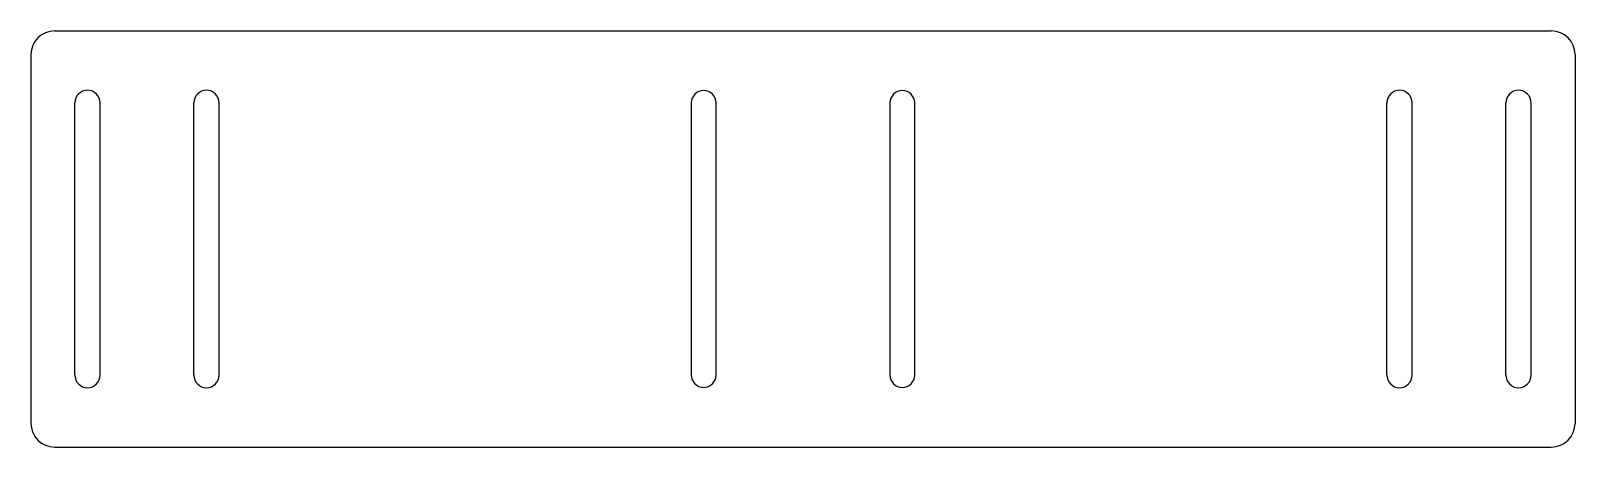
# Model space of a CAD drawing. Header units: millimetres. Extents: x -480 to 39, y 560 to 700.
import ezdxf

# ---------------------------------------------------------------- set-up
doc = ezdxf.new("R2010")
doc.units = ezdxf.units.MM

msp = doc.modelspace()

# ---------------------------------------------------------------- linework, layer by layer
at = {"color": 7, "linetype": 'Continuous', "lineweight": 25}
for p, q in [((-472.12, 700), (30.88, 700)), ((-480.12, 692), (-480.12, 568)), ((38.88, 692), (38.88, 568)), ((-465.37, 584.25), (-465.37, 675.75)), ((-456.87, 584.25), (-456.87, 675.75)), ((-425.37, 584.25), (-425.37, 675.75)), ((-416.87, 584.25), (-416.87, 675.75)), ((-258.17, 675.75), (-258.17, 584.25)), ((-249.82, 584.25), (-249.82, 675.75)), ((-191.42, 675.75), (-191.42, 584.25)), ((-183.07, 584.25), (-183.07, 675.75)), ((-24.37, 584.25), (-24.37, 675.75)), ((-15.87, 584.25), (-15.87, 675.75)), ((15.63, 584.25), (15.63, 675.75)), ((24.13, 584.25), (24.13, 675.75)), ((-472.12, 560), (30.88, 560))]:
    msp.add_line(p, q, dxfattribs=at)
for centre, radius, start, end in [((-472.12, 692), 8, 90, 180), ((30.88, 692), 8, 0, 90), ((-461.12, 675.75), 4.25, 0, 180), ((-421.12, 675.75), 4.25, 0, 180), ((-253.99, 675.75), 4.18, 0, 180), ((-187.24, 675.75), 4.18, 0, 180), ((-20.12, 675.75), 4.25, 0, 180), ((19.88, 675.75), 4.25, 0, 180), ((-461.12, 584.25), 4.25, 180, 0), ((-421.12, 584.25), 4.25, 180, 0), ((-253.99, 584.25), 4.17, 180, 0), ((-187.24, 584.25), 4.18, 180, 0), ((-20.12, 584.25), 4.25, 180, 0), ((19.88, 584.25), 4.25, 180, 0), ((-472.12, 568), 8, 180, 270), ((30.88, 568), 8, 270, 0)]:
    msp.add_arc(centre, radius, start, end, dxfattribs=at)

doc.saveas('drawing.dxf')
